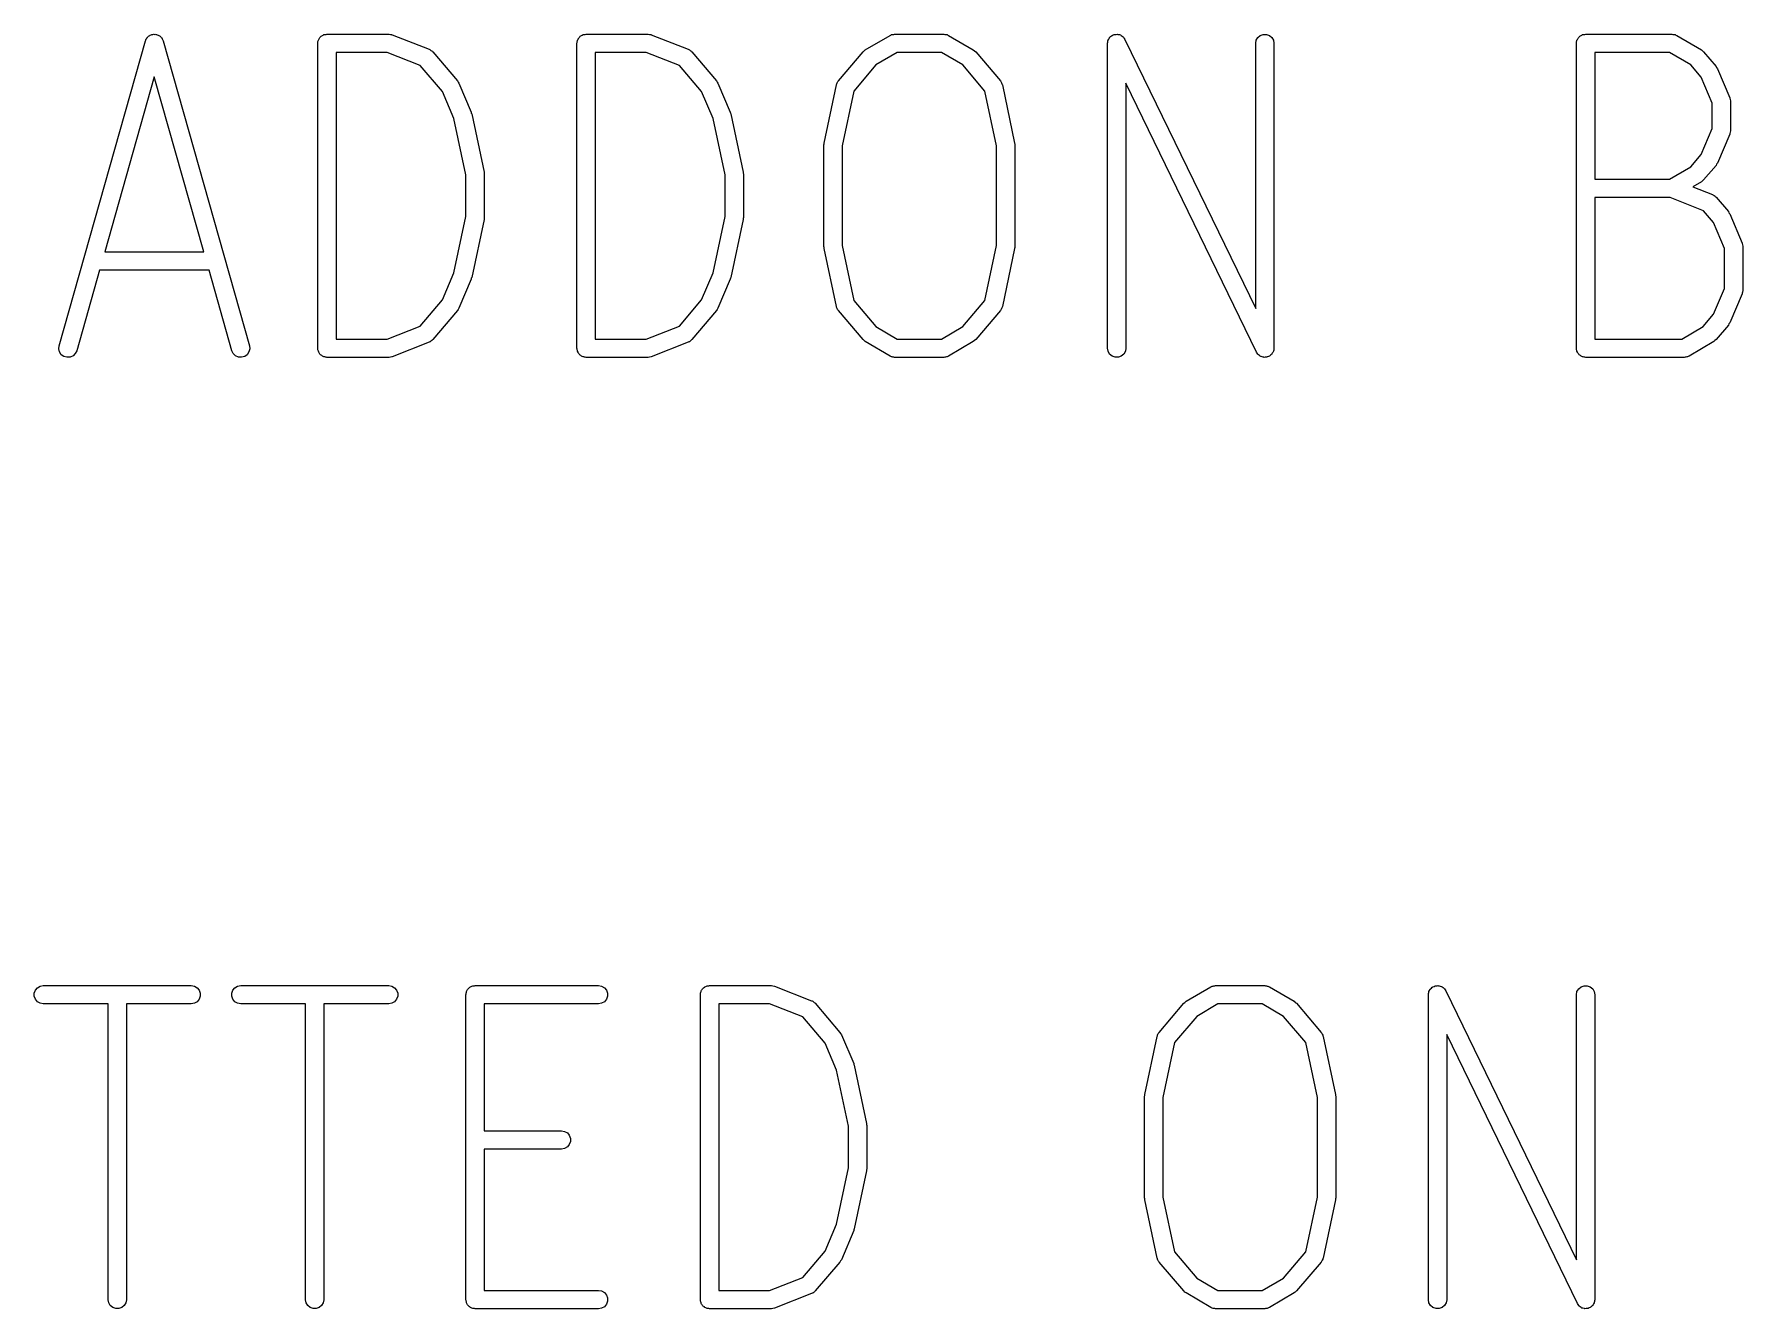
# Model space of a CAD drawing. Extents: x 199.9 to 287.1, y -167.6 to -96.3.
# Drawn here: x 231.35 to 242.56, y -161.12 to -152.76 of the extents above; entities that cross this region are included whole.
import ezdxf

# ---------------------------------------------------------------- set-up
doc = ezdxf.new("R2010")
doc.units = 0
doc.header["$MEASUREMENT"] = 0
doc.layers.add('BLACK', color=7, linetype='CONTINUOUS')

msp = doc.modelspace()

# ---------------------------------------------------------------- linework, layer by layer
at = {"layer": 'Black'}
for p, q in [((232.087, -152.795), (232.089, -152.79)), ((232.089, -152.79), (232.093, -152.787)), ((232.093, -152.787), (232.095, -152.783)), ((232.095, -152.783), (232.1, -152.779)), ((232.1, -152.779), (232.104, -152.775)), ((232.104, -152.775), (232.108, -152.773)), ((232.108, -152.773), (232.112, -152.771)), ((232.112, -152.771), (232.118, -152.769)), ((232.118, -152.769), (232.123, -152.767)), ((232.123, -152.767), (232.128, -152.766)), ((232.128, -152.766), (232.132, -152.765)), ((232.132, -152.765), (232.138, -152.766)), ((232.138, -152.766), (232.144, -152.765)), ((232.144, -152.765), (232.148, -152.766)), ((232.148, -152.766), (232.153, -152.767)), ((232.153, -152.767), (232.158, -152.769)), ((232.158, -152.769), (232.164, -152.771)), ((232.164, -152.771), (232.168, -152.773)), ((232.168, -152.773), (232.172, -152.775)), ((232.172, -152.775), (232.176, -152.779)), ((232.176, -152.779), (232.181, -152.783)), ((232.181, -152.783), (232.184, -152.787)), ((232.184, -152.787), (232.187, -152.79)), ((232.187, -152.79), (232.189, -152.795)), ((233.219, -152.795), (233.223, -152.791)), ((233.223, -152.791), (233.225, -152.786)), ((233.225, -152.786), (233.229, -152.783)), ((233.229, -152.783), (233.233, -152.779)), ((233.233, -152.779), (233.237, -152.776)), ((233.237, -152.776), (233.241, -152.773)), ((233.241, -152.773), (233.246, -152.771)), ((233.246, -152.771), (233.251, -152.768)), ((233.251, -152.768), (233.256, -152.767)), ((233.256, -152.767), (233.261, -152.766)), ((233.261, -152.766), (233.266, -152.766)), ((233.266, -152.766), (233.271, -152.765)), ((233.271, -152.765), (233.676, -152.765)), ((233.676, -152.765), (233.677, -152.765)), ((233.677, -152.765), (233.678, -152.765)), ((233.678, -152.765), (233.687, -152.767)), ((233.687, -152.767), (233.697, -152.768)), ((233.697, -152.768), (233.697, -152.769)), ((233.697, -152.769), (233.698, -152.769)), ((233.698, -152.769), (233.941, -152.864)), ((234.919, -152.795), (234.923, -152.791)), ((234.923, -152.791), (234.925, -152.786)), ((234.925, -152.786), (234.929, -152.783)), ((234.929, -152.783), (234.933, -152.779)), ((234.933, -152.779), (234.937, -152.776)), ((234.937, -152.776), (234.941, -152.773)), ((234.941, -152.773), (234.946, -152.771)), ((234.946, -152.771), (234.951, -152.768)), ((234.951, -152.768), (234.956, -152.767)), ((234.956, -152.767), (234.961, -152.766)), ((234.961, -152.766), (234.966, -152.766)), ((234.966, -152.766), (234.971, -152.765)), ((234.971, -152.765), (235.376, -152.765)), ((235.376, -152.765), (235.377, -152.765)), ((235.377, -152.765), (235.378, -152.765)), ((235.378, -152.765), (235.387, -152.767)), ((235.387, -152.767), (235.397, -152.768)), ((235.397, -152.768), (235.397, -152.769)), ((235.397, -152.769), (235.398, -152.769)), ((235.398, -152.769), (235.641, -152.864)), ((236.803, -152.868), (236.965, -152.773)), ((236.965, -152.773), (236.97, -152.771)), ((236.97, -152.771), (236.975, -152.768)), ((236.975, -152.768), (236.98, -152.768)), ((236.98, -152.768), (236.984, -152.766)), ((236.984, -152.766), (236.99, -152.766)), ((236.99, -152.766), (236.995, -152.765)), ((236.995, -152.765), (237.319, -152.765)), ((237.319, -152.765), (237.324, -152.766)), ((237.324, -152.766), (237.33, -152.766)), ((237.33, -152.766), (237.335, -152.768)), ((237.335, -152.768), (237.34, -152.768)), ((237.34, -152.768), (237.344, -152.771)), ((237.344, -152.771), (237.349, -152.773)), ((237.349, -152.773), (237.511, -152.868)), ((238.4, -152.798), (238.403, -152.791)), ((238.403, -152.791), (238.405, -152.789)), ((238.405, -152.789), (238.406, -152.786)), ((238.406, -152.786), (238.412, -152.781)), ((238.412, -152.781), (238.417, -152.776)), ((238.417, -152.776), (238.42, -152.775)), ((238.42, -152.775), (238.422, -152.773)), ((238.422, -152.773), (238.429, -152.77)), ((238.429, -152.77), (238.436, -152.767)), ((238.436, -152.767), (238.439, -152.767)), ((238.439, -152.767), (238.442, -152.766)), ((238.442, -152.766), (238.449, -152.766)), ((238.449, -152.766), (238.457, -152.765)), ((238.457, -152.765), (238.46, -152.766)), ((238.46, -152.766), (238.463, -152.766)), ((238.463, -152.766), (238.47, -152.768)), ((238.47, -152.768), (238.477, -152.77)), ((238.477, -152.77), (238.479, -152.772)), ((238.479, -152.772), (238.482, -152.773)), ((238.482, -152.773), (238.488, -152.778)), ((238.488, -152.778), (238.494, -152.782)), ((238.494, -152.782), (238.496, -152.784)), ((238.496, -152.784), (238.498, -152.786)), ((238.498, -152.786), (238.502, -152.793)), ((239.367, -152.804), (239.378, -152.786)), ((239.378, -152.786), (239.394, -152.773)), ((239.394, -152.773), (239.413, -152.766)), ((239.413, -152.766), (239.434, -152.766)), ((239.434, -152.766), (239.454, -152.773)), ((239.454, -152.773), (239.47, -152.786)), ((239.47, -152.786), (239.48, -152.804)), ((241.477, -152.795), (241.48, -152.791)), ((241.48, -152.791), (241.483, -152.786)), ((241.483, -152.786), (241.487, -152.783)), ((241.487, -152.783), (241.49, -152.779)), ((241.49, -152.779), (241.495, -152.776)), ((241.495, -152.776), (241.499, -152.773)), ((241.499, -152.773), (241.504, -152.771)), ((241.504, -152.771), (241.508, -152.768)), ((241.508, -152.768), (241.513, -152.767)), ((241.513, -152.767), (241.518, -152.766)), ((241.518, -152.766), (241.523, -152.766)), ((241.523, -152.766), (241.529, -152.765)), ((241.529, -152.765), (242.095, -152.765)), ((242.095, -152.765), (242.101, -152.766)), ((242.101, -152.766), (242.106, -152.766)), ((242.106, -152.766), (242.111, -152.768)), ((242.111, -152.768), (242.116, -152.768)), ((242.116, -152.768), (242.121, -152.771)), ((242.121, -152.771), (242.126, -152.773)), ((242.126, -152.773), (242.288, -152.868)), ((231.514, -154.808), (232.08, -152.808)), ((232.08, -152.808), (232.082, -152.804)), ((232.082, -152.804), (232.083, -152.8)), ((232.083, -152.8), (232.087, -152.795)), ((232.189, -152.795), (232.193, -152.8)), ((232.193, -152.8), (232.194, -152.804)), ((232.194, -152.804), (232.196, -152.808)), ((232.196, -152.808), (232.762, -154.808)), ((233.211, -152.825), (233.212, -152.82)), ((233.211, -154.825), (233.211, -152.825)), ((233.212, -152.814), (233.214, -152.809)), ((233.212, -152.82), (233.212, -152.814)), ((233.214, -152.809), (233.215, -152.804)), ((233.215, -152.804), (233.218, -152.8)), ((233.218, -152.8), (233.219, -152.795)), ((233.331, -152.885), (233.331, -154.765)), ((233.665, -152.885), (233.331, -152.885)), ((233.883, -152.97), (233.665, -152.885)), ((233.941, -152.864), (233.945, -152.866)), ((233.945, -152.866), (233.949, -152.868)), ((233.949, -152.868), (233.953, -152.872)), ((233.953, -152.872), (233.959, -152.875)), ((233.959, -152.875), (233.961, -152.878)), ((233.961, -152.878), (233.965, -152.881)), ((233.965, -152.881), (234.127, -153.072)), ((234.911, -152.825), (234.912, -152.82)), ((234.911, -154.825), (234.911, -152.825)), ((234.912, -152.814), (234.914, -152.809)), ((234.912, -152.82), (234.912, -152.814)), ((234.914, -152.809), (234.915, -152.804)), ((234.915, -152.804), (234.918, -152.8)), ((234.918, -152.8), (234.919, -152.795)), ((235.031, -152.885), (235.031, -154.765)), ((235.365, -152.885), (235.031, -152.885)), ((235.583, -152.97), (235.365, -152.885)), ((235.641, -152.864), (235.645, -152.866)), ((235.645, -152.866), (235.649, -152.868)), ((235.649, -152.868), (235.653, -152.872)), ((235.653, -152.872), (235.659, -152.875)), ((235.659, -152.875), (235.661, -152.878)), ((235.661, -152.878), (235.665, -152.881)), ((235.665, -152.881), (235.827, -153.072)), ((236.626, -153.072), (236.788, -152.881)), ((236.788, -152.881), (236.795, -152.875)), ((236.795, -152.875), (236.803, -152.868)), ((237.012, -152.885), (236.872, -152.967)), ((237.303, -152.885), (237.012, -152.885)), ((237.442, -152.967), (237.303, -152.885)), ((237.511, -152.868), (237.519, -152.875)), ((237.519, -152.875), (237.527, -152.881)), ((237.527, -152.881), (237.689, -153.072)), ((238.392, -152.825), (238.394, -152.818)), ((238.392, -154.825), (238.392, -152.825)), ((238.394, -152.81), (238.395, -152.807)), ((238.394, -152.818), (238.394, -152.81)), ((238.395, -152.807), (238.396, -152.804)), ((238.396, -152.804), (238.4, -152.798)), ((238.502, -152.793), (238.506, -152.799)), ((238.506, -152.799), (239.364, -154.564)), ((239.364, -152.825), (239.367, -152.804)), ((239.364, -154.564), (239.364, -152.825)), ((239.48, -152.804), (239.484, -152.825)), ((239.484, -152.825), (239.484, -154.825)), ((241.469, -152.814), (241.471, -152.809)), ((241.469, -152.82), (241.469, -152.814)), ((241.469, -152.825), (241.469, -152.82)), ((241.469, -154.825), (241.469, -152.825)), ((241.471, -152.809), (241.472, -152.804)), ((241.472, -152.804), (241.475, -152.8)), ((241.475, -152.8), (241.477, -152.795)), ((241.589, -152.885), (241.589, -153.717)), ((242.079, -152.885), (241.589, -152.885)), ((242.218, -152.967), (242.079, -152.885)), ((242.288, -152.868), (242.295, -152.875)), ((242.295, -152.875), (242.303, -152.881)), ((242.303, -152.881), (242.384, -152.976)), ((234.029, -153.142), (233.883, -152.97)), ((235.729, -153.142), (235.583, -152.97)), ((236.872, -152.967), (236.727, -153.138)), ((237.587, -153.138), (237.442, -152.967)), ((242.286, -153.047), (242.218, -152.967)), ((242.384, -152.976), (242.388, -152.984)), ((242.388, -152.984), (242.393, -152.992)), ((242.393, -152.992), (242.474, -153.182)), ((232.138, -153.045), (231.813, -154.193)), ((232.463, -154.193), (232.138, -153.045)), ((234.127, -153.072), (234.131, -153.079)), ((234.131, -153.079), (234.136, -153.087)), ((234.136, -153.087), (234.217, -153.277)), ((235.827, -153.072), (235.831, -153.079)), ((235.831, -153.079), (235.836, -153.087)), ((235.836, -153.087), (235.917, -153.277)), ((236.532, -153.479), (236.613, -153.098)), ((236.613, -153.098), (236.614, -153.094)), ((236.614, -153.094), (236.615, -153.09)), ((236.615, -153.09), (236.618, -153.084)), ((236.618, -153.084), (236.621, -153.079)), ((236.621, -153.079), (236.623, -153.075)), ((236.623, -153.075), (236.626, -153.072)), ((237.689, -153.072), (237.691, -153.075)), ((237.691, -153.075), (237.694, -153.079)), ((237.694, -153.079), (237.696, -153.084)), ((237.696, -153.084), (237.699, -153.09)), ((237.699, -153.09), (237.7, -153.094)), ((237.7, -153.094), (237.702, -153.098)), ((237.702, -153.098), (237.782, -153.479)), ((239.37, -154.851), (238.512, -153.086)), ((238.512, -153.086), (238.512, -154.825)), ((242.359, -153.218), (242.286, -153.047)), ((234.104, -153.319), (234.029, -153.142)), ((235.804, -153.319), (235.729, -153.142)), ((236.727, -153.138), (236.65, -153.498)), ((237.664, -153.498), (237.587, -153.138)), ((242.359, -153.384), (242.359, -153.218)), ((242.474, -153.182), (242.475, -153.184)), ((242.475, -153.184), (242.475, -153.185)), ((242.475, -153.185), (242.477, -153.194)), ((242.477, -153.194), (242.479, -153.203)), ((242.479, -153.203), (242.479, -153.204)), ((242.479, -153.204), (242.479, -153.206)), ((242.479, -153.206), (242.479, -153.396)), ((234.183, -153.688), (234.104, -153.319)), ((234.217, -153.277), (234.218, -153.283)), ((234.218, -153.283), (234.221, -153.288)), ((234.221, -153.288), (234.302, -153.669)), ((235.883, -153.688), (235.804, -153.319)), ((235.917, -153.277), (235.918, -153.283)), ((235.918, -153.283), (235.921, -153.288)), ((235.921, -153.288), (236.002, -153.669)), ((242.286, -153.555), (242.359, -153.384)), ((242.474, -153.42), (242.393, -153.61)), ((242.475, -153.418), (242.474, -153.42)), ((242.477, -153.408), (242.475, -153.417)), ((242.475, -153.417), (242.475, -153.418)), ((242.479, -153.399), (242.477, -153.408)), ((242.479, -153.396), (242.479, -153.398)), ((242.479, -153.398), (242.479, -153.399)), ((236.53, -153.491), (236.532, -153.485)), ((236.53, -154.158), (236.53, -153.491)), ((236.532, -153.485), (236.532, -153.479)), ((236.65, -153.498), (236.65, -154.152)), ((237.664, -154.152), (237.664, -153.498)), ((237.782, -153.479), (237.783, -153.485)), ((237.783, -153.485), (237.784, -153.491)), ((237.784, -153.491), (237.784, -154.158)), ((242.218, -153.635), (242.286, -153.555)), ((234.183, -153.961), (234.183, -153.688)), ((234.302, -153.669), (234.302, -153.676)), ((234.302, -153.676), (234.303, -153.682)), ((234.303, -153.682), (234.303, -153.968)), ((235.883, -153.961), (235.883, -153.688)), ((236.002, -153.669), (236.002, -153.676)), ((236.002, -153.676), (236.003, -153.682)), ((236.003, -153.682), (236.003, -153.968)), ((242.079, -153.717), (242.218, -153.635)), ((242.384, -153.626), (242.303, -153.721)), ((242.388, -153.618), (242.384, -153.626)), ((242.393, -153.61), (242.388, -153.618)), ((241.589, -153.717), (242.079, -153.717)), ((242.288, -153.734), (242.232, -153.766)), ((242.232, -153.766), (242.36, -153.817)), ((242.295, -153.727), (242.288, -153.734)), ((242.303, -153.721), (242.295, -153.727)), ((241.589, -153.837), (241.589, -154.765)), ((242.084, -153.837), (241.589, -153.837)), ((242.302, -153.923), (242.084, -153.837)), ((242.36, -153.817), (242.364, -153.819)), ((242.364, -153.819), (242.368, -153.82)), ((242.368, -153.82), (242.373, -153.824)), ((242.373, -153.824), (242.378, -153.827)), ((242.378, -153.827), (242.38, -153.831)), ((242.38, -153.831), (242.384, -153.834)), ((242.384, -153.834), (242.465, -153.929)), ((234.104, -154.33), (234.183, -153.961)), ((234.302, -153.98), (234.221, -154.361)), ((234.303, -153.968), (234.302, -153.974)), ((234.302, -153.974), (234.302, -153.98)), ((235.804, -154.33), (235.883, -153.961)), ((236.002, -153.98), (235.921, -154.361)), ((236.003, -153.968), (236.002, -153.974)), ((236.002, -153.974), (236.002, -153.98)), ((242.367, -154), (242.302, -153.923)), ((242.44, -154.17), (242.367, -154)), ((242.465, -153.929), (242.469, -153.937)), ((242.469, -153.937), (242.474, -153.944)), ((242.474, -153.944), (242.555, -154.135)), ((242.555, -154.135), (242.556, -154.136)), ((242.556, -154.136), (242.556, -154.138)), ((231.813, -154.193), (232.463, -154.193)), ((236.532, -154.164), (236.53, -154.158)), ((236.532, -154.171), (236.532, -154.164)), ((236.613, -154.552), (236.532, -154.171)), ((236.65, -154.152), (236.727, -154.512)), ((237.587, -154.512), (237.664, -154.152)), ((237.782, -154.171), (237.702, -154.552)), ((237.783, -154.164), (237.782, -154.171)), ((237.784, -154.158), (237.783, -154.164)), ((242.44, -154.432), (242.44, -154.17)), ((242.556, -154.138), (242.558, -154.146)), ((242.558, -154.146), (242.56, -154.155)), ((242.56, -154.155), (242.56, -154.157)), ((242.56, -154.157), (242.56, -154.158)), ((242.56, -154.158), (242.56, -154.444)), ((231.779, -154.313), (231.629, -154.841)), ((232.497, -154.313), (231.779, -154.313)), ((232.647, -154.841), (232.497, -154.313)), ((234.029, -154.507), (234.104, -154.33)), ((234.221, -154.361), (234.218, -154.366)), ((235.729, -154.507), (235.804, -154.33)), ((235.921, -154.361), (235.918, -154.366)), ((234.217, -154.372), (234.136, -154.563)), ((234.218, -154.366), (234.217, -154.372)), ((235.917, -154.372), (235.836, -154.563)), ((235.918, -154.366), (235.917, -154.372)), ((242.367, -154.602), (242.44, -154.432)), ((242.555, -154.467), (242.474, -154.658)), ((242.556, -154.466), (242.555, -154.467)), ((242.558, -154.456), (242.556, -154.464)), ((242.556, -154.464), (242.556, -154.466)), ((242.56, -154.447), (242.558, -154.456)), ((242.56, -154.444), (242.56, -154.445)), ((242.56, -154.445), (242.56, -154.447)), ((233.883, -154.679), (234.029, -154.507)), ((234.127, -154.578), (233.965, -154.768)), ((234.131, -154.57), (234.127, -154.578)), ((234.136, -154.563), (234.131, -154.57)), ((235.583, -154.679), (235.729, -154.507)), ((235.827, -154.578), (235.665, -154.768)), ((235.831, -154.57), (235.827, -154.578)), ((235.836, -154.563), (235.831, -154.57)), ((236.614, -154.556), (236.613, -154.552)), ((236.615, -154.56), (236.614, -154.556)), ((236.618, -154.565), (236.615, -154.56)), ((236.621, -154.571), (236.618, -154.565)), ((236.623, -154.574), (236.621, -154.571)), ((236.626, -154.578), (236.623, -154.574)), ((236.788, -154.768), (236.626, -154.578)), ((236.727, -154.512), (236.872, -154.683)), ((237.442, -154.683), (237.587, -154.512)), ((237.689, -154.578), (237.527, -154.768)), ((237.691, -154.574), (237.689, -154.578)), ((237.694, -154.571), (237.691, -154.574)), ((237.696, -154.565), (237.694, -154.571)), ((237.699, -154.56), (237.696, -154.565)), ((237.7, -154.556), (237.699, -154.56)), ((237.702, -154.552), (237.7, -154.556)), ((233.665, -154.765), (233.883, -154.679)), ((235.365, -154.765), (235.583, -154.679)), ((236.872, -154.683), (237.012, -154.765)), ((237.303, -154.765), (237.442, -154.683)), ((242.16, -154.765), (242.299, -154.683)), ((242.299, -154.683), (242.367, -154.602)), ((242.465, -154.673), (242.384, -154.768)), ((242.469, -154.665), (242.465, -154.673)), ((242.474, -154.658), (242.469, -154.665)), ((231.512, -154.829), (231.514, -154.808)), ((232.762, -154.808), (232.765, -154.829)), ((233.331, -154.765), (233.665, -154.765)), ((233.941, -154.785), (233.698, -154.881)), ((233.945, -154.783), (233.941, -154.785)), ((233.949, -154.782), (233.945, -154.783)), ((233.953, -154.778), (233.949, -154.782)), ((233.959, -154.775), (233.953, -154.778)), ((233.961, -154.771), (233.959, -154.775)), ((233.965, -154.768), (233.961, -154.771)), ((235.031, -154.765), (235.365, -154.765)), ((235.641, -154.785), (235.398, -154.881)), ((235.645, -154.783), (235.641, -154.785)), ((235.649, -154.782), (235.645, -154.783)), ((235.653, -154.778), (235.649, -154.782)), ((235.659, -154.775), (235.653, -154.778)), ((235.661, -154.771), (235.659, -154.775)), ((235.665, -154.768), (235.661, -154.771)), ((236.795, -154.775), (236.788, -154.768)), ((236.803, -154.781), (236.795, -154.775)), ((236.965, -154.876), (236.803, -154.781)), ((237.012, -154.765), (237.303, -154.765)), ((237.511, -154.781), (237.349, -154.876)), ((237.519, -154.775), (237.511, -154.781)), ((237.527, -154.768), (237.519, -154.775)), ((241.589, -154.765), (242.16, -154.765)), ((242.369, -154.781), (242.207, -154.876)), ((242.376, -154.775), (242.369, -154.781)), ((242.384, -154.768), (242.376, -154.775)), ((231.517, -154.849), (231.512, -154.829)), ((231.528, -154.867), (231.517, -154.849)), ((231.545, -154.879), (231.528, -154.867)), ((231.565, -154.884), (231.545, -154.879)), ((231.586, -154.883), (231.565, -154.884)), ((231.605, -154.874), (231.586, -154.883)), ((231.62, -154.86), (231.605, -154.874)), ((231.629, -154.841), (231.62, -154.86)), ((232.656, -154.86), (232.647, -154.841)), ((232.671, -154.874), (232.656, -154.86)), ((232.69, -154.883), (232.671, -154.874)), ((232.711, -154.884), (232.69, -154.883)), ((232.731, -154.879), (232.711, -154.884)), ((232.748, -154.867), (232.731, -154.879)), ((232.759, -154.849), (232.748, -154.867)), ((232.765, -154.829), (232.759, -154.849)), ((233.212, -154.83), (233.211, -154.825)), ((233.212, -154.835), (233.212, -154.83)), ((233.214, -154.84), (233.212, -154.835)), ((233.215, -154.845), (233.214, -154.84)), ((233.218, -154.85), (233.215, -154.845)), ((233.219, -154.855), (233.218, -154.85)), ((233.223, -154.859), (233.219, -154.855)), ((233.225, -154.863), (233.223, -154.859)), ((233.229, -154.867), (233.225, -154.863)), ((233.233, -154.871), (233.229, -154.867)), ((233.237, -154.873), (233.233, -154.871)), ((233.241, -154.877), (233.237, -154.873)), ((233.246, -154.879), (233.241, -154.877)), ((233.251, -154.881), (233.246, -154.879)), ((233.256, -154.882), (233.251, -154.881)), ((233.261, -154.884), (233.256, -154.882)), ((233.266, -154.884), (233.261, -154.884)), ((233.271, -154.885), (233.266, -154.884)), ((233.676, -154.885), (233.271, -154.885)), ((233.677, -154.885), (233.676, -154.885)), ((233.678, -154.885), (233.677, -154.885)), ((233.687, -154.883), (233.678, -154.885)), ((233.697, -154.881), (233.687, -154.883)), ((233.698, -154.881), (233.697, -154.881)), ((233.697, -154.881), (233.697, -154.881)), ((234.912, -154.83), (234.911, -154.825)), ((234.912, -154.835), (234.912, -154.83)), ((234.914, -154.84), (234.912, -154.835)), ((234.915, -154.845), (234.914, -154.84)), ((234.918, -154.85), (234.915, -154.845)), ((234.919, -154.855), (234.918, -154.85)), ((234.923, -154.859), (234.919, -154.855)), ((234.925, -154.863), (234.923, -154.859)), ((234.929, -154.867), (234.925, -154.863)), ((234.933, -154.871), (234.929, -154.867)), ((234.937, -154.873), (234.933, -154.871)), ((234.941, -154.877), (234.937, -154.873)), ((234.946, -154.879), (234.941, -154.877)), ((234.951, -154.881), (234.946, -154.879)), ((234.956, -154.882), (234.951, -154.881)), ((234.961, -154.884), (234.956, -154.882)), ((234.966, -154.884), (234.961, -154.884)), ((234.971, -154.885), (234.966, -154.884)), ((235.376, -154.885), (234.971, -154.885)), ((235.377, -154.885), (235.376, -154.885)), ((235.378, -154.885), (235.377, -154.885)), ((235.387, -154.883), (235.378, -154.885)), ((235.397, -154.881), (235.387, -154.883)), ((235.398, -154.881), (235.397, -154.881)), ((235.397, -154.881), (235.397, -154.881)), ((236.97, -154.878), (236.965, -154.876)), ((236.975, -154.881), (236.97, -154.878)), ((236.98, -154.882), (236.975, -154.881)), ((236.984, -154.884), (236.98, -154.882)), ((236.99, -154.884), (236.984, -154.884)), ((236.995, -154.885), (236.99, -154.884)), ((237.319, -154.885), (236.995, -154.885)), ((237.324, -154.884), (237.319, -154.885)), ((237.33, -154.884), (237.324, -154.884)), ((237.335, -154.882), (237.33, -154.884)), ((237.34, -154.881), (237.335, -154.882)), ((237.344, -154.878), (237.34, -154.881)), ((237.349, -154.876), (237.344, -154.878)), ((238.396, -154.845), (238.392, -154.825)), ((238.406, -154.863), (238.396, -154.845)), ((238.422, -154.877), (238.406, -154.863)), ((238.442, -154.884), (238.422, -154.877)), ((238.463, -154.884), (238.442, -154.884)), ((238.482, -154.877), (238.463, -154.884)), ((238.498, -154.863), (238.482, -154.877)), ((238.509, -154.845), (238.498, -154.863)), ((238.512, -154.825), (238.509, -154.845)), ((239.374, -154.857), (239.37, -154.851)), ((239.378, -154.863), (239.374, -154.857)), ((239.38, -154.865), (239.378, -154.863)), ((239.382, -154.868), (239.38, -154.865)), ((239.388, -154.872), (239.382, -154.868)), ((239.394, -154.877), (239.388, -154.872)), ((239.397, -154.878), (239.394, -154.877)), ((239.399, -154.88), (239.397, -154.878)), ((239.406, -154.881), (239.399, -154.88)), ((239.413, -154.884), (239.406, -154.881)), ((239.417, -154.884), (239.413, -154.884)), ((239.42, -154.885), (239.417, -154.884)), ((239.427, -154.884), (239.42, -154.885)), ((239.434, -154.884), (239.427, -154.884)), ((239.437, -154.883), (239.434, -154.884)), ((239.44, -154.882), (239.437, -154.883)), ((239.447, -154.879), (239.44, -154.882)), ((239.454, -154.877), (239.447, -154.879)), ((239.456, -154.875), (239.454, -154.877)), ((239.459, -154.873), (239.456, -154.875)), ((239.464, -154.868), (239.459, -154.873)), ((239.47, -154.863), (239.464, -154.868)), ((239.471, -154.861), (239.47, -154.863)), ((239.473, -154.858), (239.471, -154.861)), ((239.477, -154.852), (239.473, -154.858)), ((239.48, -154.845), (239.477, -154.852)), ((239.481, -154.842), (239.48, -154.845)), ((239.482, -154.839), (239.481, -154.842)), ((239.483, -154.832), (239.482, -154.839)), ((239.484, -154.825), (239.483, -154.832)), ((241.469, -154.83), (241.469, -154.825)), ((241.469, -154.835), (241.469, -154.83)), ((241.471, -154.84), (241.469, -154.835)), ((241.472, -154.845), (241.471, -154.84)), ((241.475, -154.85), (241.472, -154.845)), ((241.477, -154.855), (241.475, -154.85)), ((241.48, -154.859), (241.477, -154.855)), ((241.483, -154.863), (241.48, -154.859)), ((241.487, -154.867), (241.483, -154.863)), ((241.49, -154.871), (241.487, -154.867)), ((241.495, -154.873), (241.49, -154.871)), ((241.499, -154.877), (241.495, -154.873)), ((241.504, -154.879), (241.499, -154.877)), ((241.508, -154.881), (241.504, -154.879)), ((241.513, -154.882), (241.508, -154.881)), ((241.518, -154.884), (241.513, -154.882)), ((241.523, -154.884), (241.518, -154.884)), ((241.529, -154.885), (241.523, -154.884)), ((242.176, -154.885), (241.529, -154.885)), ((242.182, -154.884), (242.176, -154.885)), ((242.187, -154.884), (242.182, -154.884)), ((242.192, -154.882), (242.187, -154.884)), ((242.197, -154.881), (242.192, -154.882)), ((242.201, -154.878), (242.197, -154.881)), ((242.207, -154.876), (242.201, -154.878)), ((231.35, -159.054), (231.358, -159.035)), ((231.35, -159.075), (231.35, -159.054)), ((231.358, -159.035), (231.371, -159.019)), ((231.371, -159.019), (231.389, -159.008)), ((231.389, -159.008), (231.41, -159.005)), ((231.41, -159.005), (232.381, -159.005)), ((232.381, -159.005), (232.401, -159.008)), ((232.401, -159.008), (232.42, -159.019)), ((232.42, -159.019), (232.433, -159.035)), ((232.433, -159.035), (232.44, -159.054)), ((232.44, -159.054), (232.44, -159.075)), ((232.646, -159.054), (232.653, -159.035)), ((232.646, -159.075), (232.646, -159.054)), ((232.653, -159.035), (232.666, -159.019)), ((232.666, -159.019), (232.684, -159.008)), ((232.684, -159.008), (232.705, -159.005)), ((232.705, -159.005), (233.676, -159.005)), ((233.676, -159.005), (233.697, -159.008)), ((233.697, -159.008), (233.715, -159.019)), ((233.715, -159.019), (233.728, -159.035)), ((233.728, -159.035), (233.735, -159.054)), ((233.735, -159.054), (233.735, -159.075)), ((234.183, -159.065), (234.184, -159.06)), ((234.183, -161.065), (234.183, -159.065)), ((234.184, -159.054), (234.186, -159.049)), ((234.184, -159.06), (234.184, -159.054)), ((234.186, -159.044), (234.189, -159.04)), ((234.186, -159.049), (234.186, -159.044)), ((234.189, -159.04), (234.191, -159.035)), ((234.191, -159.035), (234.194, -159.031)), ((234.194, -159.031), (234.197, -159.026)), ((234.197, -159.026), (234.201, -159.023)), ((234.201, -159.023), (234.204, -159.019)), ((234.204, -159.019), (234.209, -159.016)), ((234.209, -159.016), (234.213, -159.013)), ((234.213, -159.013), (234.218, -159.011)), ((234.218, -159.011), (234.222, -159.008)), ((234.222, -159.008), (234.228, -159.007)), ((234.228, -159.007), (234.232, -159.006)), ((234.232, -159.006), (234.238, -159.006)), ((234.238, -159.006), (234.243, -159.005)), ((234.243, -159.005), (235.052, -159.005)), ((235.052, -159.005), (235.073, -159.008)), ((235.073, -159.008), (235.091, -159.019)), ((235.091, -159.019), (235.104, -159.035)), ((235.104, -159.035), (235.111, -159.054)), ((235.111, -159.054), (235.111, -159.075)), ((235.721, -159.065), (235.722, -159.06)), ((235.721, -161.065), (235.721, -159.065)), ((235.722, -159.054), (235.724, -159.049)), ((235.722, -159.06), (235.722, -159.054)), ((235.724, -159.049), (235.725, -159.044)), ((235.725, -159.044), (235.727, -159.04)), ((235.727, -159.04), (235.729, -159.035)), ((235.729, -159.035), (235.732, -159.031)), ((235.732, -159.031), (235.735, -159.026)), ((235.735, -159.026), (235.739, -159.023)), ((235.739, -159.023), (235.742, -159.019)), ((235.742, -159.019), (235.747, -159.016)), ((235.747, -159.016), (235.751, -159.013)), ((235.751, -159.013), (235.756, -159.011)), ((235.756, -159.011), (235.76, -159.008)), ((235.76, -159.008), (235.766, -159.007)), ((235.766, -159.007), (235.771, -159.006)), ((235.771, -159.006), (235.776, -159.006)), ((235.776, -159.006), (235.781, -159.005)), ((235.781, -159.005), (236.186, -159.005)), ((236.186, -159.005), (236.187, -159.005)), ((236.186, -159.005), (236.186, -159.005)), ((236.187, -159.005), (236.197, -159.007)), ((236.197, -159.007), (236.206, -159.008)), ((236.206, -159.008), (236.207, -159.009)), ((236.207, -159.009), (236.208, -159.009)), ((236.208, -159.009), (236.45, -159.104)), ((238.908, -159.108), (239.07, -159.013)), ((239.07, -159.013), (239.075, -159.011)), ((239.075, -159.011), (239.079, -159.008)), ((239.079, -159.008), (239.084, -159.008)), ((239.084, -159.008), (239.089, -159.006)), ((239.089, -159.006), (239.095, -159.006)), ((239.095, -159.006), (239.1, -159.005)), ((239.1, -159.005), (239.424, -159.005)), ((239.424, -159.005), (239.429, -159.006)), ((239.429, -159.006), (239.435, -159.006)), ((239.435, -159.006), (239.439, -159.008)), ((239.439, -159.008), (239.444, -159.008)), ((239.444, -159.008), (239.449, -159.011)), ((239.449, -159.011), (239.454, -159.013)), ((239.454, -159.013), (239.616, -159.108)), ((240.497, -159.065), (240.498, -159.058)), ((240.497, -161.065), (240.497, -159.065)), ((240.498, -159.058), (240.499, -159.05)), ((240.499, -159.05), (240.5, -159.047)), ((240.5, -159.047), (240.501, -159.044)), ((240.501, -159.044), (240.504, -159.038)), ((240.504, -159.038), (240.507, -159.031)), ((240.507, -159.031), (240.51, -159.029)), ((240.51, -159.029), (240.511, -159.026)), ((240.511, -159.026), (240.517, -159.021)), ((240.517, -159.021), (240.522, -159.016)), ((240.522, -159.016), (240.525, -159.015)), ((240.525, -159.015), (240.527, -159.013)), ((240.527, -159.013), (240.534, -159.01)), ((240.534, -159.01), (240.541, -159.007)), ((240.541, -159.007), (240.544, -159.007)), ((240.544, -159.007), (240.547, -159.006)), ((240.547, -159.006), (240.554, -159.006)), ((240.554, -159.006), (240.561, -159.005)), ((240.561, -159.005), (240.564, -159.006)), ((240.564, -159.006), (240.568, -159.006)), ((240.568, -159.006), (240.574, -159.008)), ((240.574, -159.008), (240.582, -159.01)), ((240.582, -159.01), (240.584, -159.012)), ((240.584, -159.012), (240.587, -159.013)), ((240.587, -159.013), (240.593, -159.018)), ((240.593, -159.018), (240.599, -159.022)), ((240.599, -159.022), (240.601, -159.024)), ((240.601, -159.024), (240.603, -159.026)), ((240.603, -159.026), (240.607, -159.033)), ((240.607, -159.033), (240.611, -159.039)), ((240.611, -159.039), (241.469, -160.804)), ((241.469, -159.065), (241.472, -159.044)), ((241.469, -160.804), (241.469, -159.065)), ((241.472, -159.044), (241.483, -159.026)), ((241.483, -159.026), (241.499, -159.013)), ((241.499, -159.013), (241.518, -159.006)), ((241.518, -159.006), (241.539, -159.006)), ((241.539, -159.006), (241.559, -159.013)), ((241.559, -159.013), (241.575, -159.026)), ((241.575, -159.026), (241.585, -159.044)), ((241.585, -159.044), (241.589, -159.065)), ((241.589, -159.065), (241.589, -161.065)), ((231.358, -159.095), (231.35, -159.075)), ((231.371, -159.111), (231.358, -159.095)), ((231.389, -159.121), (231.371, -159.111)), ((231.41, -159.125), (231.389, -159.121)), ((231.835, -159.125), (231.41, -159.125)), ((231.835, -161.065), (231.835, -159.125)), ((232.381, -159.125), (231.955, -159.125)), ((231.955, -159.125), (231.955, -161.065)), ((232.401, -159.121), (232.381, -159.125)), ((232.42, -159.111), (232.401, -159.121)), ((232.433, -159.095), (232.42, -159.111)), ((232.44, -159.075), (232.433, -159.095)), ((232.653, -159.095), (232.646, -159.075)), ((232.666, -159.111), (232.653, -159.095)), ((232.684, -159.121), (232.666, -159.111)), ((232.705, -159.125), (232.684, -159.121)), ((233.13, -159.125), (232.705, -159.125)), ((233.13, -161.065), (233.13, -159.125)), ((233.676, -159.125), (233.25, -159.125)), ((233.25, -159.125), (233.25, -161.065)), ((233.697, -159.121), (233.676, -159.125)), ((233.715, -159.111), (233.697, -159.121)), ((233.728, -159.095), (233.715, -159.111)), ((233.735, -159.075), (233.728, -159.095)), ((235.052, -159.125), (234.303, -159.125)), ((234.303, -159.125), (234.303, -159.957)), ((235.073, -159.121), (235.052, -159.125)), ((235.091, -159.111), (235.073, -159.121)), ((235.104, -159.095), (235.091, -159.111)), ((235.111, -159.075), (235.104, -159.095)), ((235.841, -159.125), (235.841, -161.005)), ((236.174, -159.125), (235.841, -159.125)), ((236.393, -159.21), (236.174, -159.125)), ((236.45, -159.104), (236.454, -159.106)), ((236.454, -159.106), (236.458, -159.108)), ((236.458, -159.108), (236.463, -159.112)), ((236.463, -159.112), (236.468, -159.115)), ((236.468, -159.115), (236.471, -159.118)), ((236.471, -159.118), (236.474, -159.121)), ((236.474, -159.121), (236.636, -159.312)), ((238.73, -159.312), (238.892, -159.121)), ((238.892, -159.121), (238.9, -159.115)), ((238.9, -159.115), (238.908, -159.108)), ((239.116, -159.125), (238.977, -159.207)), ((239.407, -159.125), (239.116, -159.125)), ((239.547, -159.207), (239.407, -159.125)), ((239.616, -159.108), (239.624, -159.115)), ((239.624, -159.115), (239.631, -159.121)), ((239.631, -159.121), (239.793, -159.312)), ((236.539, -159.382), (236.393, -159.21)), ((238.977, -159.207), (238.832, -159.378)), ((239.692, -159.378), (239.547, -159.207)), ((236.614, -159.559), (236.539, -159.382)), ((236.636, -159.312), (236.641, -159.319)), ((236.641, -159.319), (236.646, -159.327)), ((236.646, -159.327), (236.727, -159.517)), ((238.637, -159.719), (238.717, -159.338)), ((238.717, -159.338), (238.719, -159.334)), ((238.719, -159.334), (238.72, -159.33)), ((238.72, -159.33), (238.723, -159.324)), ((238.723, -159.324), (238.725, -159.319)), ((238.725, -159.319), (238.728, -159.315)), ((238.728, -159.315), (238.73, -159.312)), ((238.832, -159.378), (238.755, -159.738)), ((239.769, -159.738), (239.692, -159.378)), ((239.793, -159.312), (239.796, -159.315)), ((239.796, -159.315), (239.799, -159.319)), ((239.799, -159.319), (239.801, -159.324)), ((239.801, -159.324), (239.804, -159.33)), ((239.804, -159.33), (239.805, -159.334)), ((239.805, -159.334), (239.806, -159.338)), ((239.806, -159.338), (239.887, -159.719)), ((241.475, -161.091), (240.617, -159.326)), ((240.617, -159.326), (240.617, -161.065)), ((236.727, -159.517), (236.728, -159.523)), ((236.692, -159.928), (236.614, -159.559)), ((236.728, -159.523), (236.73, -159.528)), ((236.73, -159.528), (236.811, -159.909)), ((238.635, -159.731), (238.636, -159.725)), ((238.635, -160.398), (238.635, -159.731)), ((238.636, -159.725), (238.637, -159.719)), ((238.755, -159.738), (238.755, -160.392)), ((239.769, -160.392), (239.769, -159.738)), ((239.887, -159.719), (239.887, -159.725)), ((239.887, -159.725), (239.889, -159.731)), ((239.889, -159.731), (239.889, -160.398)), ((234.303, -159.957), (234.81, -159.957)), ((234.81, -159.957), (234.83, -159.961)), ((234.83, -159.961), (234.848, -159.971)), ((236.692, -160.201), (236.692, -159.928)), ((236.811, -159.909), (236.811, -159.916)), ((236.811, -159.916), (236.812, -159.922)), ((236.812, -159.922), (236.812, -160.208)), ((234.81, -160.077), (234.303, -160.077)), ((234.303, -160.077), (234.303, -161.005)), ((234.83, -160.074), (234.81, -160.077)), ((234.848, -160.063), (234.83, -160.074)), ((234.848, -159.971), (234.861, -159.987)), ((234.861, -160.047), (234.848, -160.063)), ((234.861, -159.987), (234.869, -160.007)), ((234.869, -160.028), (234.861, -160.047)), ((234.869, -160.007), (234.869, -160.028)), ((236.614, -160.57), (236.692, -160.201)), ((236.811, -160.22), (236.73, -160.601)), ((236.812, -160.208), (236.811, -160.214)), ((236.811, -160.214), (236.811, -160.22)), ((238.636, -160.404), (238.635, -160.398)), ((238.637, -160.411), (238.636, -160.404)), ((238.717, -160.792), (238.637, -160.411)), ((238.755, -160.392), (238.832, -160.752)), ((239.692, -160.752), (239.769, -160.392)), ((239.887, -160.411), (239.806, -160.792)), ((239.889, -160.398), (239.887, -160.404)), ((239.887, -160.404), (239.887, -160.411)), ((236.539, -160.747), (236.614, -160.57)), ((236.727, -160.612), (236.646, -160.803)), ((236.728, -160.606), (236.727, -160.612)), ((236.73, -160.601), (236.728, -160.606)), ((236.393, -160.919), (236.539, -160.747)), ((236.636, -160.818), (236.474, -161.008)), ((236.641, -160.81), (236.636, -160.818)), ((236.646, -160.803), (236.641, -160.81)), ((238.719, -160.796), (238.717, -160.792)), ((238.72, -160.8), (238.719, -160.796)), ((238.723, -160.805), (238.72, -160.8)), ((238.725, -160.811), (238.723, -160.805)), ((238.728, -160.814), (238.725, -160.811)), ((238.73, -160.818), (238.728, -160.814)), ((238.892, -161.008), (238.73, -160.818)), ((238.832, -160.752), (238.977, -160.923)), ((239.547, -160.923), (239.692, -160.752)), ((239.793, -160.818), (239.631, -161.008)), ((239.796, -160.814), (239.793, -160.818)), ((239.799, -160.811), (239.796, -160.814)), ((239.801, -160.805), (239.799, -160.811)), ((239.804, -160.8), (239.801, -160.805)), ((239.805, -160.796), (239.804, -160.8)), ((239.806, -160.792), (239.805, -160.796)), ((236.174, -161.005), (236.393, -160.919)), ((238.977, -160.923), (239.116, -161.005)), ((239.407, -161.005), (239.547, -160.923)), ((231.839, -161.085), (231.835, -161.065)), ((231.849, -161.103), (231.839, -161.085)), ((231.952, -161.085), (231.941, -161.103)), ((231.955, -161.065), (231.952, -161.085)), ((233.134, -161.085), (233.13, -161.065)), ((233.145, -161.103), (233.134, -161.085)), ((233.247, -161.085), (233.236, -161.103)), ((233.25, -161.065), (233.247, -161.085)), ((234.184, -161.07), (234.183, -161.065)), ((234.184, -161.075), (234.184, -161.07)), ((234.186, -161.08), (234.184, -161.075)), ((234.186, -161.085), (234.186, -161.08)), ((234.189, -161.09), (234.186, -161.085)), ((234.303, -161.005), (235.052, -161.005)), ((235.052, -161.005), (235.073, -161.008)), ((235.073, -161.008), (235.091, -161.019)), ((235.091, -161.019), (235.104, -161.035)), ((235.104, -161.035), (235.111, -161.054)), ((235.111, -161.075), (235.104, -161.095)), ((235.111, -161.054), (235.111, -161.075)), ((235.722, -161.07), (235.721, -161.065)), ((235.722, -161.075), (235.722, -161.07)), ((235.724, -161.08), (235.722, -161.075)), ((235.725, -161.085), (235.724, -161.08)), ((235.727, -161.09), (235.725, -161.085)), ((235.841, -161.005), (236.174, -161.005)), ((236.45, -161.025), (236.208, -161.121)), ((236.454, -161.023), (236.45, -161.025)), ((236.458, -161.022), (236.454, -161.023)), ((236.463, -161.018), (236.458, -161.022)), ((236.468, -161.015), (236.463, -161.018)), ((236.471, -161.011), (236.468, -161.015)), ((236.474, -161.008), (236.471, -161.011)), ((238.9, -161.015), (238.892, -161.008)), ((238.908, -161.021), (238.9, -161.015)), ((239.07, -161.116), (238.908, -161.021)), ((239.116, -161.005), (239.407, -161.005)), ((239.616, -161.021), (239.454, -161.116)), ((239.624, -161.015), (239.616, -161.021)), ((239.631, -161.008), (239.624, -161.015)), ((240.501, -161.085), (240.497, -161.065)), ((240.511, -161.103), (240.501, -161.085)), ((240.614, -161.085), (240.603, -161.103)), ((240.617, -161.065), (240.614, -161.085)), ((241.585, -161.085), (241.581, -161.092)), ((241.587, -161.079), (241.585, -161.082)), ((241.585, -161.082), (241.585, -161.085)), ((241.589, -161.065), (241.587, -161.072)), ((241.587, -161.072), (241.587, -161.079)), ((231.865, -161.117), (231.849, -161.103)), ((231.885, -161.124), (231.865, -161.117)), ((231.906, -161.124), (231.885, -161.124)), ((231.925, -161.117), (231.906, -161.124)), ((231.941, -161.103), (231.925, -161.117)), ((233.16, -161.117), (233.145, -161.103)), ((233.18, -161.124), (233.16, -161.117)), ((233.201, -161.124), (233.18, -161.124)), ((233.22, -161.117), (233.201, -161.124)), ((233.236, -161.103), (233.22, -161.117)), ((234.191, -161.095), (234.189, -161.09)), ((234.194, -161.099), (234.191, -161.095)), ((234.197, -161.103), (234.194, -161.099)), ((234.201, -161.107), (234.197, -161.103)), ((234.204, -161.111), (234.201, -161.107)), ((234.209, -161.113), (234.204, -161.111)), ((234.213, -161.117), (234.209, -161.113)), ((234.218, -161.119), (234.213, -161.117)), ((234.222, -161.121), (234.218, -161.119)), ((234.228, -161.122), (234.222, -161.121)), ((234.232, -161.124), (234.228, -161.122)), ((234.238, -161.124), (234.232, -161.124)), ((234.243, -161.125), (234.238, -161.124)), ((235.052, -161.125), (234.243, -161.125)), ((235.073, -161.121), (235.052, -161.125)), ((235.091, -161.111), (235.073, -161.121)), ((235.104, -161.095), (235.091, -161.111)), ((235.729, -161.095), (235.727, -161.09)), ((235.732, -161.099), (235.729, -161.095)), ((235.735, -161.103), (235.732, -161.099)), ((235.739, -161.107), (235.735, -161.103)), ((235.742, -161.111), (235.739, -161.107)), ((235.747, -161.113), (235.742, -161.111)), ((235.751, -161.117), (235.747, -161.113)), ((235.756, -161.119), (235.751, -161.117)), ((235.76, -161.121), (235.756, -161.119)), ((235.766, -161.122), (235.76, -161.121)), ((235.771, -161.124), (235.766, -161.122)), ((235.776, -161.124), (235.771, -161.124)), ((235.781, -161.125), (235.776, -161.124)), ((236.186, -161.125), (235.781, -161.125)), ((236.187, -161.125), (236.186, -161.125)), ((236.186, -161.125), (236.186, -161.125)), ((236.197, -161.123), (236.187, -161.125)), ((236.206, -161.121), (236.197, -161.123)), ((236.207, -161.121), (236.206, -161.121)), ((236.208, -161.121), (236.207, -161.121)), ((239.075, -161.118), (239.07, -161.116)), ((239.079, -161.121), (239.075, -161.118)), ((239.084, -161.122), (239.079, -161.121)), ((239.089, -161.124), (239.084, -161.122)), ((239.095, -161.124), (239.089, -161.124)), ((239.1, -161.125), (239.095, -161.124)), ((239.424, -161.125), (239.1, -161.125)), ((239.429, -161.124), (239.424, -161.125)), ((239.435, -161.124), (239.429, -161.124)), ((239.439, -161.122), (239.435, -161.124)), ((239.444, -161.121), (239.439, -161.122)), ((239.449, -161.118), (239.444, -161.121)), ((239.454, -161.116), (239.449, -161.118)), ((240.527, -161.117), (240.511, -161.103)), ((240.547, -161.124), (240.527, -161.117)), ((240.568, -161.124), (240.547, -161.124)), ((240.587, -161.117), (240.568, -161.124)), ((240.603, -161.103), (240.587, -161.117)), ((241.479, -161.097), (241.475, -161.091)), ((241.483, -161.103), (241.479, -161.097)), ((241.485, -161.105), (241.483, -161.103)), ((241.487, -161.108), (241.485, -161.105)), ((241.493, -161.112), (241.487, -161.108)), ((241.499, -161.117), (241.493, -161.112)), ((241.501, -161.118), (241.499, -161.117)), ((241.504, -161.12), (241.501, -161.118)), ((241.511, -161.121), (241.504, -161.12)), ((241.518, -161.124), (241.511, -161.121)), ((241.521, -161.124), (241.518, -161.124)), ((241.524, -161.125), (241.521, -161.124)), ((241.532, -161.124), (241.524, -161.125)), ((241.539, -161.124), (241.532, -161.124)), ((241.542, -161.123), (241.539, -161.124)), ((241.545, -161.122), (241.542, -161.123)), ((241.552, -161.119), (241.545, -161.122)), ((241.559, -161.117), (241.552, -161.119)), ((241.561, -161.115), (241.559, -161.117)), ((241.564, -161.113), (241.561, -161.115)), ((241.569, -161.108), (241.564, -161.113)), ((241.575, -161.103), (241.569, -161.108)), ((241.576, -161.101), (241.575, -161.103)), ((241.578, -161.098), (241.576, -161.101)), ((241.581, -161.092), (241.578, -161.098))]:
    msp.add_line(p, q, dxfattribs=at)

doc.saveas('drawing.dxf')
